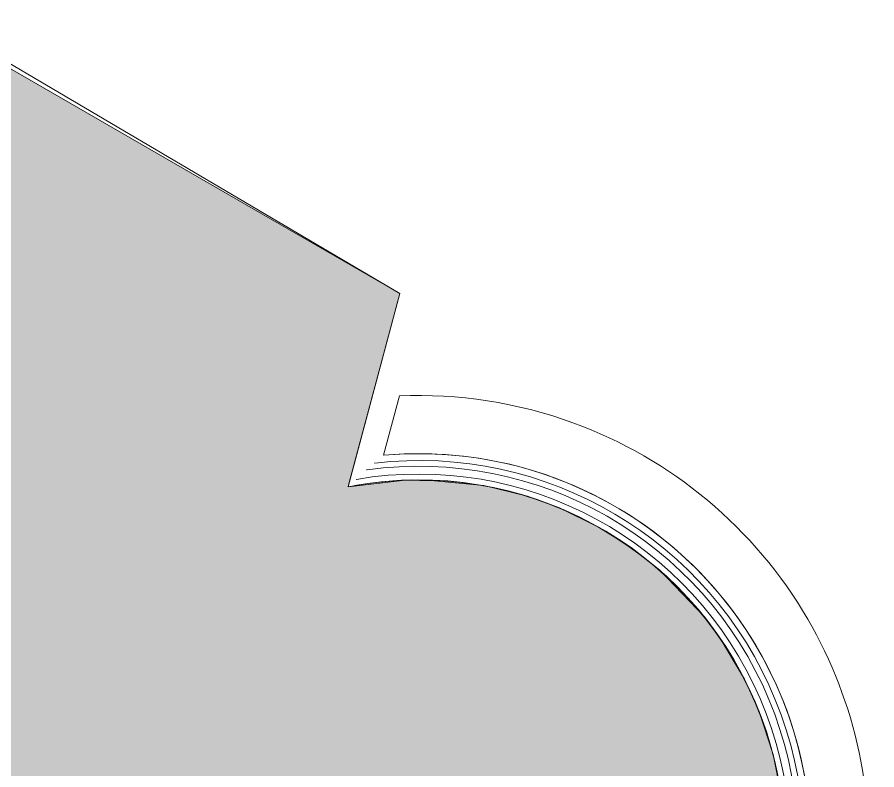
# Model space of a CAD drawing. Header units: millimetres. Extents: x -34838 to 729576, y -214038 to 121482.
# Drawn here: x 581555 to 603746, y -19528 to -103 of the extents above; entities that cross this region are included whole.
import ezdxf

# ---------------------------------------------------------------- set-up
doc = ezdxf.new("R2010")
doc.units = ezdxf.units.MM
doc.header["$MEASUREMENT"] = 0
for name, color, linetype in [('_ ГП _90м басейн', 7, 'Continuous'), ('АБ _ 0 _ СТІНИ _ ЗОВНІШНІ .3D', 7, 'Continuous'), ('АБ _ 1 _ ПЕРЕКРИТТЯ _ ПІДЛОГИ .3D', 7, 'Continuous'), ('АП _ ТЕП _ СПОРУДА (ЗОНИ) .3D', 7, 'Continuous')]:
    doc.layers.add(name, color=color, linetype=linetype)
for name, color, linetype, lineweight in [('_ ГП _90м басейн_Ном._пера__1', 7, 'Continuous', 13), ('АБ _ 0 _ СТІНИ _ ЗОВНІШНІ .3D_Ном._пера__87', 7, 'Continuous', 13), ('АБ _ 1 _ ПЕРЕКРИТТЯ _ ПІДЛОГИ .3D_Ном._пера__89', 7, 'Continuous', 13), ('АБ _ 1 _ ПЕРЕКРИТТЯ _ ПІДЛОГИ .3D_Ном._пера__98', 140, 'Continuous', 13)]:
    doc.layers.add(name, color=color, linetype=linetype, lineweight=lineweight)

# ---------------------------------------------------------------- blocks, each defined once
blk = doc.blocks.new('Стена_2_4', base_point=(59559, 25623))
at = {"layer": 'АБ _ 0 _ СТІНИ _ ЗОВНІШНІ .3D_Ном._пера__87', "color": 7, "linetype": 'Continuous', "lineweight": 13, "flags": 128}
blk.add_lwpolyline([(59559, 25623), (59515, 25463)], dxfattribs=at)
at = {"layer": 'АБ _ 0 _ СТІНИ _ ЗОВНІШНІ .3D_Ном._пера__87', "color": 7, "linetype": 'Continuous', "lineweight": 13}
for radius, start, end in [(10114, 234.9707, 95.1847), (9939, 233.592, 96.577), (9939, 96.577, 96.6373), (9789, 232.3305, 97.8517), (9789, 97.8517, 97.936), (9439, 229.039, 100.1721), (9589, 230.516, 99.6869), (9589, 99.6869, 99.7517), (9589, 230.453, 230.516), (9789, 232.2485, 232.3305), (9939, 233.5332, 233.592)]:
    blk.add_arc((65747, 32751), radius, start, end, dxfattribs=at)
blk = doc.blocks.new('Перекрытие_1_4', base_point=(-4200, 21050))
at = {"layer": 'АБ _ 1 _ ПЕРЕКРИТТЯ _ ПІДЛОГИ .3D_Ном._пера__98', "linetype": 'Continuous', "lineweight": 0, "true_color": 0x002633}
blk.add_hatch(color=158, dxfattribs=at).paths.add_polyline_path([(-4200, 21050), (55284, 21050), (58050, 21050), (58300, 21050), (59551, 25592, 1.595439), (63959, 42020), (63917, 42011), (63937, 42087), (65254, 47001), (33587, 65284), (25686, 51600, -0.333027), (14323, 46741), (-4200, 51704)])
at = {"layer": 'АБ _ 1 _ ПЕРЕКРИТТЯ _ ПІДЛОГИ .3D_Ном._пера__89', "color": 7, "linetype": 'Continuous', "lineweight": 13, "flags": 128}
blk.add_lwpolyline([(-4200, 21050), (55284, 21050), (58050, 21050), (58300, 21050), (59551, 25592, 1.595439), (63959, 42020), (63917, 42011), (63937, 42087), (65254, 47001), (33587, 65284), (25686, 51600, -0.333027), (14323, 46741), (-4200, 51704)], format="xyb", close=True, dxfattribs=at)
blk = doc.blocks.new('Перекрытие_4_4', base_point=(59942, 24469))
at = {"layer": '_ ГП _90м басейн_Ном._пера__1', "color": 7, "linetype": 'Continuous', "lineweight": 13, "flags": 128}
blk.add_lwpolyline([(59942, 24469, 0.60203), (75861, 32604, 0.445319), (64833, 42824), (65243, 44355, -0.098399), (69718, 43666, -0.175378), (75783, 38597, -0.161007), (77290, 31463, -0.156413), (74388, 24991, -0.156413), (68264, 21413, -0.198568), (59522, 22946)], format="xyb", close=True, dxfattribs=at)

msp = doc.modelspace()

# ---------------------------------------------------------------- linework, layer by layer
at = {"layer": 'АП _ ТЕП _ СПОРУДА (ЗОНИ) .3D', "color": 254, "linetype": 'Continuous', "lineweight": 0, "true_color": 0xddc2d0, "flags": 128}
msp.add_lwpolyline([(601269.7, -20134.1), (601068.7, -19130.8), (600711.1, -18027.1), (600331.4, -17185.5), (599714.3, -16148.2), (599302.5, -15591.9), (598142.6, -14379), (597378.5, -13777), (596565.3, -13261.9), (595551, -12767.2), (594727.9, -12468.9), (593600.7, -12193.4), (592328, -12072.3), (591568.6, -12050.7), (590096.6, -12223.1), (591433.6, -7233.3), (544430.3, 20481.4)], dxfattribs=at)

# ---------------------------------------------------------------- block references
at = {"layer": '_ ГП _90м басейн', "color": 7, "linetype": 'Continuous', "lineweight": 13}
msp.add_blockref('Перекрытие_4_4', (586121.6, -29765.5), dxfattribs=at)
at = {"layer": 'АБ _ 0 _ СТІНИ _ ЗОВНІШНІ .3D', "color": 7, "lineweight": 20}
msp.add_blockref('Стена_2_4', (585739.2, -28611.5), dxfattribs=at)
at = {"layer": 'АБ _ 1 _ ПЕРЕКРИТТЯ _ ПІДЛОГИ .3D', "color": 7, "linetype": 'Continuous', "lineweight": 13}
msp.add_blockref('Перекрытие_1_4', (521980, -33184.5), dxfattribs=at)

doc.saveas('drawing.dxf')
